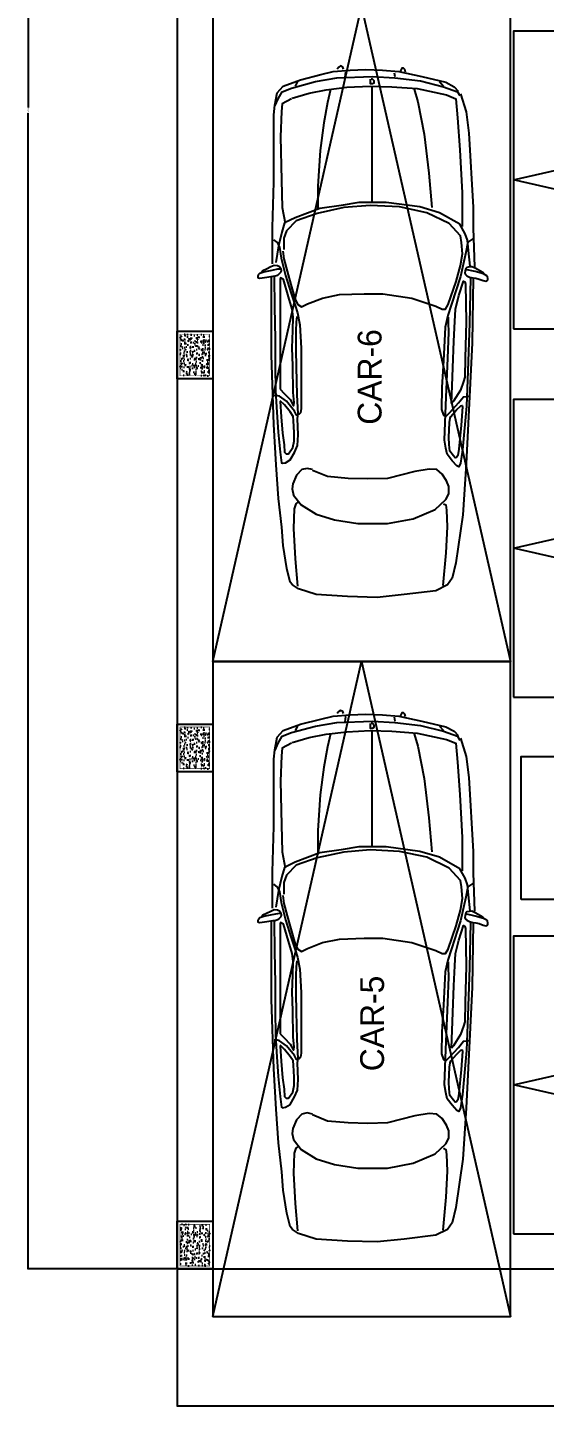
# Model space of a CAD drawing. Header units: inches. Extents: x 182687 to 187672, y -88924 to -84846.
# Drawn here: x 182780.5 to 182950.4, y -87969.4 to -87516.2 of the extents above; entities that cross this region are included whole.
import ezdxf
from ezdxf.enums import TextEntityAlignment as Align

# ---------------------------------------------------------------- set-up
doc = ezdxf.new("R2010")
doc.units = ezdxf.units.IN
doc.header["$MEASUREMENT"] = 0
doc.header["$PDMODE"] = 97
doc.styles.add('DimText', font='arial.ttf')
doc.styles.add('HemBha', font='GOTHIC.TTF')
doc.dimstyles.new('RECORDED', dxfattribs={"dimtxt": 0.23, "dimasz": 0.2, "dimexe": 0.15, "dimexo": 0.3, "dimgap": 0.15, "dimtad": 0, "dimrnd": 0.005, "dimzin": 0, "dimdsep": 46, "dimtxsty": 'DimText', "dimblk1": 'ARCHTICK', "dimblk2": 'ARCHTICK', "dimsah": 1, "dimcen": 0.2, "dimdle": 0.1, "dimadec": 0, "dimazin": 0, "dimtfac": 1, "dimtofl": 0, "dimtmove": 0, "dimatfit": 3, "dimfxl": 300, "dimtolj": 1, "dimtzin": 0, "dimarcsym": 0})

# ---------------------------------------------------------------- blocks, each defined once
blk = doc.blocks.new('CHDE03PL')
at = {"color": 0, "linetype": 'ByBlock'}
for points in [[(-1.759, 0.978), (-1.743, 0.967), (-1.728, 0.935), (-1.709, 0.896), (-1.696, 0.867), (-1.699, 0.84), (-1.708, 0.822), (-1.725, 0.811), (-1.744, 0.807), (-1.758, 0.809), (-1.773, 0.824), (-1.786, 0.84), (-1.793, 0.859), (-1.795, 0.878), (-1.803, 0.931), (-1.812, 0.993), (-1.809, 1.003), (-1.803, 1.007), (-1.791, 1.006), (-1.779, 1.004), (-1.766, 0.993), (-1.762, 0.983), (-1.754, 0.958), (-1.739, 0.886), (-1.729, 0.835), (-1.728, 0.812)], [(-1.811, -0.863), (-2.371, -0.853), (-3.423, -0.802), (-3.866, -0.771), (-4.284, -0.71), (-4.418, -0.679), (-4.476, -0.639), (-4.526, -0.537), (-4.56, -0.261), (-4.585, -0.027), (-4.577, 0.229), (-4.56, 0.504), (-4.51, 0.657), (-4.476, 0.708), (-4.451, 0.729), (-4.334, 0.759), (-4.134, 0.79), (-3.975, 0.8), (-3.724, 0.831), (-3.432, 0.851), (-3.081, 0.871), (-2.479, 0.892), (-1.936, 0.892), (-1.802, 0.892)], [(-1.801, 0.869), (-2.061, 0.864), (-2.336, 0.86), (-2.575, 0.86), (-2.786, 0.856), (-2.932, 0.847), (-3.147, 0.834), (-3.322, 0.816), (-3.414, 0.803), (-3.418, 0.795), (-3.414, 0.769), (-3.39, 0.729), (-3.325, 0.69), (-3.265, 0.664), (-3.172, 0.66), (-3.029, 0.664), (-2.99, 0.66), (-2.825, 0.668), (-2.583, 0.673), (-2.429, 0.677), (-2.268, 0.677), (-2.193, 0.673), (-2.143, 0.668)], [(-1.476, 0.873), (-1.501, 0.843), (-1.54, 0.821), (-1.636, 0.808), (-1.786, 0.769), (-1.943, 0.721), (-2.047, 0.686), (-2.111, 0.664), (-2.215, 0.646), (-2.418, 0.633), (-2.768, 0.633), (-2.943, 0.633), (-2.979, 0.638), (-2.993, 0.651), (-3, 0.673), (-2.965, 0.69), (-2.879, 0.76), (-2.836, 0.821), (-2.829, 0.851), (-2.832, 0.869)], [(-1.706, -0.837), (-1.568, -0.822), (-1.48, -0.814), (-1.423, -0.791), (-1.341, -0.745), (-1.241, -0.568), (-1.19, -0.399), (-1.152, -0.107), (-1.152, 0.132), (-1.177, 0.285), (-1.203, 0.47), (-1.285, 0.685), (-1.329, 0.777), (-1.41, 0.8), (-1.53, 0.831), (-1.675, 0.854)], [(-1.685, 0.882), (-1.368, 0.882), (-0.975, 0.871), (-0.499, 0.871), (-0.39, 0.871), (-0.307, 0.861), (-0.198, 0.841), (-0.14, 0.79), (-0.085, 0.638), (-0.041, 0.463), (-0.014, 0.356), (-0.003, 0.208), (0.003, 0.074), (-0.003, -0.074), (-0.014, -0.215), (-0.058, -0.416), (-0.107, -0.624), (-0.146, -0.698), (-0.184, -0.731)], [(-0.31, 0.859), (-0.25, 0.832), (-0.19, 0.799), (-0.157, 0.718), (-0.101, 0.51), (-0.069, 0.322), (-0.058, 0.013), (-0.069, -0.181), (-0.096, -0.403), (-0.146, -0.604), (-0.19, -0.725), (-0.223, -0.745)], [(-2.882, 0.816), (-3.015, 0.808), (-3.157, 0.795), (-3.257, 0.782), (-3.322, 0.777), (-3.336, 0.764), (-3.336, 0.742), (-3.282, 0.707), (-3.225, 0.694), (-3.154, 0.694), (-3.047, 0.699), (-3.011, 0.703), (-2.972, 0.729), (-2.911, 0.777), (-2.875, 0.816)], [(-2.775, 0.816), (-2.811, 0.782), (-2.865, 0.729), (-2.918, 0.699), (-2.89, 0.694), (-2.804, 0.703), (-2.572, 0.707), (-2.415, 0.712), (-2.265, 0.707), (-2.147, 0.703), (-2.079, 0.712), (-1.972, 0.742), (-1.822, 0.786), (-1.808, 0.812), (-1.822, 0.816), (-1.883, 0.816), (-2.083, 0.816), (-2.44, 0.816), (-2.679, 0.816), (-2.775, 0.816)], [(-1.574, 0.792), (-1.643, 0.785), (-1.75, 0.754), (-1.864, 0.723), (-1.996, 0.685), (-2.04, 0.662), (-2.059, 0.631), (-2.034, 0.577), (-1.983, 0.447), (-1.952, 0.301), (-1.945, 0.085), (-1.945, -0.076), (-1.983, -0.33), (-2.053, -0.537), (-2.078, -0.591), (-2.078, -0.622), (-2.04, -0.645), (-1.838, -0.714), (-1.7, -0.752), (-1.599, -0.768), (-1.499, -0.76), (-1.442, -0.752), (-1.335, -0.652), (-1.241, -0.46), (-1.19, -0.222), (-1.177, 0.032), (-1.196, 0.262), (-1.247, 0.493), (-1.31, 0.677), (-1.398, 0.762), (-1.461, 0.785), (-1.53, 0.785), (-1.562, 0.785)], [(-0.25, 0.718), (-0.294, 0.799), (-0.36, 0.805), (-0.58, 0.812), (-0.959, 0.805), (-1.195, 0.799), (-1.332, 0.772)], [(-3.755, 0.66), (-3.771, 0.679), (-3.814, 0.693), (-3.986, 0.699), (-4.25, 0.686), (-4.487, 0.666)], [(-3.474, 0.535), (-3.464, 0.581), (-3.474, 0.627), (-3.523, 0.673), (-3.598, 0.706), (-3.641, 0.712), (-3.695, 0.699), (-3.781, 0.633), (-3.862, 0.502), (-3.911, 0.344), (-3.943, 0.14), (-3.943, -0.117), (-3.9, -0.341), (-3.819, -0.532), (-3.733, -0.624), (-3.684, -0.65), (-3.62, -0.65), (-3.571, -0.63), (-3.512, -0.591), (-3.474, -0.545), (-3.469, -0.479), (-3.49, -0.354), (-3.55, -0.117), (-3.555, 0.054), (-3.55, 0.225), (-3.534, 0.403), (-3.48, 0.535)], [(-0.245, 0.711), (-0.201, 0.564), (-0.173, 0.416), (-0.151, 0.235), (-0.14, 0.034), (-0.146, -0.154), (-0.162, -0.376), (-0.217, -0.63), (-0.25, -0.711), (-0.415, -0.725), (-0.695, -0.745), (-1.069, -0.765), (-1.294, -0.765), (-1.36, -0.765)], [(-0.101, 0.664), (-0.14, 0.685)], [(-0.169, 0.378), (-0.282, 0.404), (-0.459, 0.436), (-0.7, 0.469), (-1.01, 0.489), (-1.214, 0.489)], [(-0.019, 0.249), (-0.063, 0.255)], [(0.008, 0.266), (0.024, 0.272), (0.035, 0.292), (0.024, 0.306), (0.008, 0.319)], [(-0.148, 0.018), (-1.144, 0.018)], [(-0.079, 0.032), (-0.107, 0.032), (-0.118, 0.032), (-0.118, 0.012), (-0.112, -0.001), (-0.096, -0.001), (-0.079, 0.012), (-0.079, 0.025)], [(-0.025, -0.174), (-0.058, -0.181)], [(-0.019, -0.275), (0.003, -0.268), (0.014, -0.255), (0.014, -0.241), (0.003, -0.235), (-0.014, -0.228)], [(-0.168, -0.349), (-0.277, -0.382), (-0.558, -0.436), (-0.898, -0.476), (-1.195, -0.503)], [(-3.771, -0.604), (-3.781, -0.624), (-3.825, -0.63), (-3.97, -0.637), (-4.196, -0.624), (-4.482, -0.597)], [(-1.463, -0.867), (-1.497, -0.816), (-1.587, -0.798), (-1.795, -0.752), (-2.037, -0.673), (-2.135, -0.641), (-2.237, -0.618), (-2.528, -0.604), (-2.758, -0.59), (-2.951, -0.586), (-3, -0.604), (-3.008, -0.627), (-2.977, -0.66), (-2.894, -0.733), (-2.841, -0.779), (-2.838, -0.803), (-2.834, -0.821)], [(-0.101, -0.57), (-0.14, -0.604)], [(-1.81, -0.839), (-2.2, -0.83), (-2.619, -0.816), (-2.921, -0.803), (-3.302, -0.77), (-3.419, -0.752), (-3.45, -0.738), (-3.442, -0.719), (-3.397, -0.678), (-3.34, -0.637), (-3.287, -0.623), (-3.219, -0.613), (-2.913, -0.623), (-2.505, -0.641), (-2.283, -0.65), (-2.196, -0.646), (-2.15, -0.646)], [(-1.774, -0.957), (-1.761, -0.947), (-1.724, -0.878), (-1.711, -0.849), (-1.712, -0.83), (-1.717, -0.808), (-1.727, -0.798), (-1.747, -0.791), (-1.766, -0.788), (-1.779, -0.794), (-1.789, -0.808), (-1.801, -0.83), (-1.808, -0.86), (-1.811, -0.886), (-1.817, -0.914), (-1.831, -0.949), (-1.836, -0.973), (-1.831, -0.983), (-1.824, -0.988), (-1.813, -0.988), (-1.795, -0.986), (-1.788, -0.98), (-1.773, -0.952), (-1.753, -0.88), (-1.734, -0.796)], [(-0.207, -0.751), (-0.365, -0.802), (-0.549, -0.823), (-1.192, -0.863), (-1.376, -0.863), (-1.71, -0.874)]]:
    blk.add_lwpolyline(points, dxfattribs=at)
for points in [[(-3.011, -0.668), (-2.955, -0.716), (-2.919, -0.754), (-2.915, -0.766), (-2.929, -0.77), (-3.086, -0.758), (-3.296, -0.738), (-3.351, -0.728), (-3.368, -0.718), (-3.371, -0.706), (-3.353, -0.69), (-3.312, -0.658), (-3.255, -0.652), (-3.195, -0.65), (-3.065, -0.656), (-3.027, -0.662)], [(-2.9, -0.674), (-2.59, -0.684), (-2.358, -0.694), (-2.185, -0.702), (-2.079, -0.709), (-1.961, -0.737), (-1.835, -0.779), (-1.843, -0.789), (-1.861, -0.796), (-2.188, -0.8), (-2.504, -0.793), (-2.671, -0.789), (-2.708, -0.779), (-2.782, -0.751), (-2.88, -0.691)]]:
    blk.add_lwpolyline(points, close=True, dxfattribs=at)
blk = doc.blocks.new('_ArchTick')
at = {"color": 0, "linetype": 'ByBlock', "const_width": 0.15}
blk.add_lwpolyline([(-0.5, -0.5), (0.5, 0.5)], dxfattribs=at)
blk = doc.blocks.new('*D31')
at = {"color": 0, "lineweight": -2, "transparency": 16777216}
for p, q in [((182829.33, -87162.7), (182780.57, -87162.7)), ((182780.72, -87162.6), (182780.72, -87542.46)), ((182780.72, -87924.28), (182780.72, -87544.42)), ((182829.33, -87924.18), (182780.57, -87924.18))]:
    blk.add_line(p, q, dxfattribs=at)
at = {"layer": 'Defpoints', "color": 0, "transparency": 16777216}
for p in [(182829.63, -87162.7), (182780.72, -87924.18), (182829.63, -87924.18)]:
    blk.add_point(p, dxfattribs=at)
at = {"color": 0, "lineweight": -2, "transparency": 16777216, "xscale": 0.2000000029802322, "yscale": 0.2000000029802322, "zscale": 0.2000000029802322}
for p, rotation in [((182780.72, -87162.7), 90), ((182780.72, -87924.18), 270)]:
    blk.add_blockref('_ArchTick', p, dxfattribs=dict(at, rotation=rotation))
at = {"color": 0, "transparency": 16777216, "insert": (182780.72, -87543.44), "char_height": 0.23, "attachment_point": 5, "rotation": 90, "style": 'DimText'}
blk.add_mtext('\\A1;{\\H1.7391x;761.48}', dxfattribs=at)
blk = doc.blocks.new('*D32')
at = {"color": 0, "lineweight": -2, "transparency": 16777216}
for p, q in [((182829.63, -87924.48), (182829.63, -87969.33)), ((183155.4, -87924.48), (183155.4, -87969.33)), ((182829.53, -87969.18), (182991.54, -87969.18)), ((183155.5, -87969.18), (182993.5, -87969.18))]:
    blk.add_line(p, q, dxfattribs=at)
at = {"layer": 'Defpoints', "color": 0, "transparency": 16777216}
for p in [(182829.63, -87924.18), (183155.4, -87924.18), (183155.4, -87969.18)]:
    blk.add_point(p, dxfattribs=at)
at = {"color": 0, "lineweight": -2, "transparency": 16777216, "xscale": 0.2000000029802322, "yscale": 0.2000000029802322, "zscale": 0.2000000029802322, "rotation": 180}
blk.add_blockref('_ArchTick', (182829.63, -87969.18), dxfattribs=at)
at = {"color": 0, "lineweight": -2, "transparency": 16777216, "xscale": 0.2000000029802322, "yscale": 0.2000000029802322, "zscale": 0.2000000029802322}
blk.add_blockref('_ArchTick', (183155.4, -87969.18), dxfattribs=at)
at = {"color": 0, "transparency": 16777216, "insert": (182992.52, -87969.18), "char_height": 0.23, "attachment_point": 5, "style": 'DimText'}
blk.add_mtext('\\A1;{\\H1.7391x;325.76}', dxfattribs=at)

msp = doc.modelspace()

# ---------------------------------------------------------------- hatches: boundary and pattern name
h = msp.add_hatch()
h.set_pattern_fill('AR-CONC', color=256, scale=0.391304, style=0)
h.set_pattern_definition([(50, (182563.2717, -87441.4897), (2.80667, -0.245552), [0.293478, -3.22826]), (355, (182563.2717, -87441.4897), (-0.54294, 2.94336), [0.234783, -2.582609]), (100.4514, (182563.5056, -87441.5102), (2.26373, 2.697809), [0.249418, -2.7436]), (46.1842, (182563.2717, -87440.707), (4.17616, -0.647684), [0.44022, -4.84239]), (96.6356, (182563.6197, -87440.761), (3.657373, 3.81177), [0.37413, -4.1154]), (351.1842, (182563.2717, -87440.707), (3.657373, 3.81177), [0.352174, -3.873913]), (21, (182563.663, -87440.9028), (2.335723, -1.575465), [0.293478, -3.22826]), (326, (182563.663, -87440.9028), (0.952103, 2.837544), [0.234783, -2.582609]), (71.4514, (182563.8576, -87441.034), (3.287827, 1.262078), [0.249418, -2.7436]), (37.5, (182563.2717, -87441.4897), (0.047582, 1.302628), [0, -2.551304, 0, -2.621739, 0, -2.592391]), (7.5, (182563.2717, -87441.4897), (1.0294025, 1.54335), [0, -1.4947826, 0, -2.492609, 0, -0.9880435]), (327.5, (182562.3991, -87441.4897), (2.0888704, -0.0882582), [0, -0.978261, 0, -3.052174, 0, -4.05]), (317.5, (182562.0078, -87441.4897), (2.282033, 0.391715), [0, -1.271739, 0, -2.026957, 0, -2.876087])])
h.paths.add_polyline_path([(182830.613, -87617.009), (182840.396, -87617.009), (182840.396, -87630.705), (182830.613, -87630.705)])
h = msp.add_hatch()
h.set_pattern_fill('AR-CONC', color=256, scale=0.391304, style=0)
h.set_pattern_definition([(50, (182563.2717, -87570.6202), (2.80667, -0.245552), [0.293478, -3.22826]), (355, (182563.2717, -87570.6202), (-0.54294, 2.94336), [0.234783, -2.582609]), (100.4514, (182563.5056, -87570.6406), (2.26373, 2.697809), [0.249418, -2.7436]), (46.1842, (182563.2717, -87569.8376), (4.17616, -0.647684), [0.44022, -4.84239]), (96.6356, (182563.6197, -87569.8915), (3.657373, 3.81177), [0.37413, -4.1154]), (351.1842, (182563.2717, -87569.8376), (3.657373, 3.81177), [0.352174, -3.873913]), (21, (182563.663, -87570.0332), (2.335723, -1.575465), [0.293478, -3.22826]), (326, (182563.663, -87570.0332), (0.952103, 2.837544), [0.234783, -2.582609]), (71.4514, (182563.8576, -87570.1645), (3.287827, 1.262078), [0.249418, -2.7436]), (37.5, (182563.2717, -87570.6202), (0.047582, 1.302628), [0, -2.551304, 0, -2.621739, 0, -2.592391]), (7.5, (182563.2717, -87570.6202), (1.0294025, 1.54335), [0, -1.4947826, 0, -2.492609, 0, -0.9880435]), (327.5, (182562.3991, -87570.6202), (2.0888704, -0.0882582), [0, -0.978261, 0, -3.052174, 0, -4.05]), (317.5, (182562.0078, -87570.6202), (2.282033, 0.391715), [0, -1.271739, 0, -2.026957, 0, -2.876087])])
h.paths.add_polyline_path([(182830.613, -87746.139), (182840.396, -87746.139), (182840.396, -87759.835), (182830.613, -87759.835)])
h = msp.add_hatch()
h.set_pattern_fill('AR-CONC', color=256, scale=0.391304, angle=180, style=0)
h.set_pattern_definition([(230, (183107.737, -88098.7238), (-2.80667, 0.245552), [0.293478, -3.22826]), (175, (183107.737, -88098.7238), (0.54294, -2.94336), [0.234783, -2.582609]), (280.4514, (183107.503, -88098.7034), (-2.26373, -2.697809), [0.249418, -2.7436]), (226.1842, (183107.737, -88099.5064), (-4.17616, 0.647684), [0.44022, -4.84239]), (276.6356, (183107.389, -88099.4525), (-3.657373, -3.81177), [0.37413, -4.1154]), (171.1842, (183107.737, -88099.5064), (-3.657373, -3.81177), [0.352174, -3.873913]), (201, (183107.3456, -88099.3108), (-2.335723, 1.575465), [0.293478, -3.22826]), (146, (183107.3456, -88099.3108), (-0.952103, -2.837544), [0.234783, -2.582609]), (251.4514, (183107.151, -88099.1795), (-3.287827, -1.262078), [0.249418, -2.7436]), (217.5, (183107.7369, -88098.7238), (-0.047582, -1.302628), [0, -2.551304, 0, -2.621739, 0, -2.592391]), (187.5, (183107.737, -88098.7238), (-1.0294025, -1.54335), [0, -1.4947826, 0, -2.492609, 0, -0.9880435]), (147.5, (183108.6095, -88098.7238), (-2.0888704, 0.0882582), [0, -0.978261, 0, -3.052174, 0, -4.05]), (137.5, (183109.0008, -88098.7238), (-2.282033, -0.391715), [0, -1.271739, 0, -2.026957, 0, -2.876087])])
h.paths.add_polyline_path([(182840.396, -87923.205), (182830.613, -87923.205), (182830.613, -87909.509), (182840.396, -87909.509)])

# ---------------------------------------------------------------- linework, layer by layer
for points in [[(182829.635, -87505.468), (182829.635, -87924.183)], [(182841.374, -87724.618), (182890.287, -87509.4), (182939.2, -87724.618)], [(183155.396, -87615.226), (182940.178, -87566.313), (183155.396, -87517.4)], [(183155.396, -87736.276), (182940.178, -87687.363), (183155.396, -87638.45)], [(182841.374, -87939.835), (182890.287, -87724.618), (182939.2, -87939.835)], [(183155.396, -87912.657), (182940.178, -87863.744), (183155.396, -87814.831)], [(182829.635, -87924.183), (183155.396, -87924.183)]]:
    msp.add_lwpolyline(points)
for points in [[(182841.374, -87509.4), (182841.374, -87724.618), (182939.2, -87724.618), (182939.2, -87509.4)], [(182940.178, -87615.226), (183155.396, -87615.226), (183155.396, -87517.4), (182940.178, -87517.4)], [(182829.635, -87616.031), (182841.374, -87616.031), (182841.374, -87631.683), (182829.635, -87631.683)], [(182940.178, -87736.276), (183155.396, -87736.276), (183155.396, -87638.45), (182940.178, -87638.45)], [(182841.374, -87724.618), (182841.374, -87939.835), (182939.2, -87939.835), (182939.2, -87724.618)], [(182829.635, -87745.161), (182841.374, -87745.161), (182841.374, -87760.813), (182829.635, -87760.813)], [(182942.792, -87802.74), (182942.792, -87755.784), (183040.618, -87755.784), (183040.618, -87802.74)], [(182940.178, -87912.657), (183155.396, -87912.657), (183155.396, -87814.831), (182940.178, -87814.831)], [(182841.374, -87924.183), (182829.635, -87924.183), (182829.635, -87908.531), (182841.374, -87908.531)]]:
    msp.add_lwpolyline(points, close=True)
at = {"const_width": 0.196}
for points in [[(182830.613, -87617.009), (182840.396, -87617.009), (182840.396, -87630.705), (182830.613, -87630.705)], [(182830.613, -87746.139), (182840.396, -87746.139), (182840.396, -87759.835), (182830.613, -87759.835)], [(182840.396, -87923.205), (182830.613, -87923.205), (182830.613, -87909.509), (182840.396, -87909.509)]]:
    msp.add_lwpolyline(points, close=True, dxfattribs=at)

# ---------------------------------------------------------------- block references
at = {"xscale": 37.81241633490892, "yscale": 37.81241633490892, "zscale": 37.81241633490892, "rotation": 90}
for p in [(182894.374, -87530.17), (182894.374, -87741.971)]:
    msp.add_blockref('CHDE03PL', p, dxfattribs=at)

# ---------------------------------------------------------------- texts
at = {"style": 'HemBha'}
for s, p in [('CAR-6', (182896.845, -87631.074)), ('CAR-5', (182897.667, -87843.533))]:
    msp.add_text(s, height=7.8261, rotation=90, dxfattribs=at).set_placement(p, align=Align.CENTER)

# ---------------------------------------------------------------- dimensions: what is measured, and where the dimension line sits
for base, p1, p2, angle, picture, middle in [((182780.722, -87924.183), (182829.635, -87162.705), (182829.635, -87924.183), 90, '*D31', (182780.722, -87543.444)), ((183155.396, -87969.183), (182829.635, -87924.183), (183155.396, -87924.183), 180, '*D32', (182992.515, -87969.183))]:
    dim = msp.add_linear_dim(base=base, p1=p1, p2=p2, angle=angle, text='{\\H1.7391x;<>}', dimstyle='RECORDED')
    dim.commit()
    dim.dimension.update_dxf_attribs({"geometry": picture, "text_midpoint": middle})

doc.saveas('drawing.dxf')
